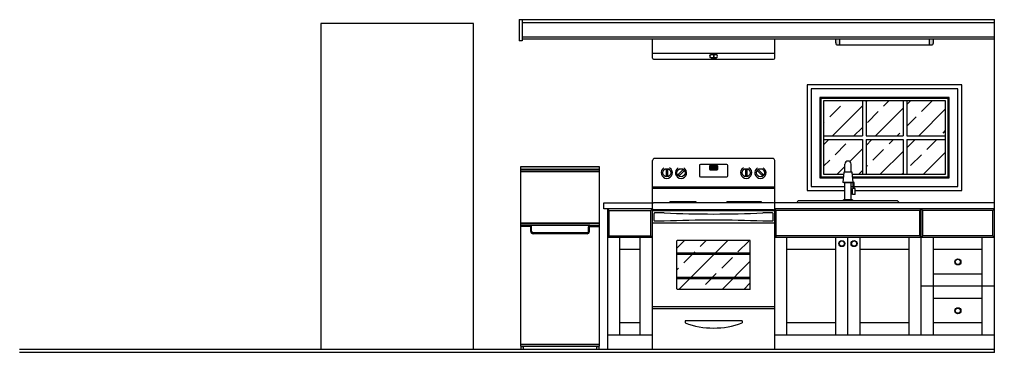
# Model space of a CAD drawing. Header units: inches. Extents: x -183 to 3029, y -67 to 1072.
# Drawn here: x 2789.3 to 3028.8, y 473.3 to 555 of the extents above; entities that cross this region are included whole.
import ezdxf

# ---------------------------------------------------------------- set-up
doc = ezdxf.new("R2010")
doc.units = ezdxf.units.IN
doc.header["$LTSCALE"] = 0.25
doc.header["$MEASUREMENT"] = 0
pattern_1 = [(45, (1635.974, 0.75), (-5.3033, 5.3033), []), (45, (1641.2776, 0.75), (-5.3033, 5.3033), [3.75, -1.875])]

msp = doc.modelspace()

# ---------------------------------------------------------------- hatches: boundary and pattern name
h = msp.add_hatch(color=256)
h.dxf.hatch_style = 1
h.paths.add_polyline_path([(3013.81, 550.26), (3012.81, 550.26), (3012.81, 548.76), (3013.31, 548.76, 0.414214), (3013.81, 549.26)])
h.paths.add_polyline_path([(2990.81, 550.26), (2989.81, 550.26), (2989.81, 549.26, 0.414214), (2990.31, 548.76), (2990.81, 548.76)])
h = msp.add_hatch()
h.set_pattern_fill('ANSI33', color=256, scale=30)
h.set_pattern_definition(pattern_1)
h.paths.add_polyline_path([(2996.37, 526.45), (2996.37, 535.01), (2986.81, 535.01), (2986.81, 526.45)])
h.paths.add_polyline_path([(2986.81, 525.57), (2986.81, 517.01), (2991.73, 517.01), (2991.77, 517.51), (2992.06, 517.51), (2992.06, 519.51, -1), (2993.56, 519.51), (2993.56, 517.51), (2993.85, 517.51), (2993.89, 517.01), (2996.37, 517.01), (2996.37, 525.57)])
h.paths.add_polyline_path([(2997.25, 525.57), (2997.25, 517.01), (3006.37, 517.01), (3006.37, 525.57)])
h.paths.add_polyline_path([(2997.25, 535.01), (2997.25, 526.45), (3006.37, 526.45), (3006.37, 535.01)])
h.paths.add_polyline_path([(3016.81, 535.01), (3007.25, 535.01), (3007.25, 526.45), (3016.81, 526.45)])
h.paths.add_polyline_path([(3016.81, 517.01), (3016.81, 525.57), (3007.25, 525.57), (3007.25, 517.01)])
h = msp.add_hatch(color=256)
h.dxf.hatch_style = 1
h.paths.add_polyline_path([(2931.81, 518.81), (2912.41, 518.81), (2912.41, 518.21), (2931.81, 518.21)])
h.paths.add_polyline_path([(2931.81, 517.81), (2912.41, 517.81), (2912.41, 517.61), (2931.81, 517.61)])
h.paths.add_polyline_path([(2931.81, 504.41), (2929.43, 504.41, 0.414214), (2929.11, 504.09), (2929.11, 502.99, -0.414214), (2928.73, 502.61), (2915.48, 502.61, -0.414214), (2915.11, 502.99), (2915.11, 504.09, 0.414214), (2914.78, 504.41), (2912.41, 504.41), (2912.41, 504.21), (2914.78, 504.21, -0.414214), (2914.91, 504.09), (2914.91, 502.99, 0.414214), (2915.48, 502.41), (2928.73, 502.41, 0.414214), (2929.31, 502.99), (2929.31, 504.09, -0.414214), (2929.43, 504.21), (2931.81, 504.21)])
h.paths.add_polyline_path([(2931.81, 505.01), (2912.41, 505.01), (2912.41, 504.81), (2931.81, 504.81)])
h = msp.add_hatch(color=256)
h.dxf.hatch_style = 1
h.paths.add_polyline_path([(2958.93, 518.14), (2960.68, 518.14), (2960.68, 519.14), (2958.93, 519.14)])
h = msp.add_hatch(color=256)
h.dxf.hatch_style = 1
h.paths.add_polyline_path([(2949.06, 510.26), (2949.06, 510.01), (2955.56, 510.01), (2955.56, 510.26)])
h.paths.add_polyline_path([(2971.56, 510.01), (2971.56, 510.26), (2963.06, 510.26), (2963.06, 510.01)])
h = msp.add_hatch()
h.set_pattern_fill('ANSI33', color=256, scale=30)
h.set_pattern_definition(pattern_1)
h.paths.add_polyline_path([(2968.81, 491.39), (2950.81, 491.39), (2950.81, 488.89, 0.414214), (2950.93, 488.76), (2968.68, 488.76, 0.414214), (2968.81, 488.89)])
h.paths.add_polyline_path([(2968.81, 491.76), (2950.81, 491.76), (2950.81, 491.39), (2968.81, 491.39)])
h.paths.add_polyline_path([(2968.81, 497.39), (2950.81, 497.39), (2950.81, 491.76), (2968.81, 491.76)])
h.paths.add_polyline_path([(2968.81, 497.76), (2950.81, 497.76), (2950.81, 497.39), (2968.81, 497.39)])
h.paths.add_polyline_path([(2968.81, 500.64, 0.414214), (2968.68, 500.76), (2950.93, 500.76, 0.414214), (2950.81, 500.64), (2950.81, 497.76), (2968.81, 497.76)])
h = msp.add_hatch(color=256)
h.dxf.hatch_style = 1
h.paths.add_polyline_path([(2931.81, 474.81), (2931.81, 475.19), (2912.41, 475.19), (2912.41, 474.81)])

# ---------------------------------------------------------------- linework, layer by layer
for p, q in [((2912.06, 555.01), (2912.06, 549.76)), ((2912.06, 555.01), (3028.81, 555.01)), ((2912.81, 555.01), (2912.81, 549.76)), ((2912.81, 554.26), (3028.81, 554.26)), ((3028.81, 473.26), (3028.81, 555.01)), ((2912.81, 549.76), (2912.06, 549.76)), ((2912.81, 550.76), (3028.81, 550.76)), ((2912.81, 550.26), (3028.81, 550.26)), ((2944.81, 545.51), (2944.81, 550.26)), ((2974.81, 545.51), (2974.81, 550.26)), ((2989.81, 549.26), (2989.81, 550.26)), ((2990.31, 548.76), (3013.31, 548.76)), ((2990.81, 548.76), (2990.81, 550.26)), ((3012.81, 548.76), (3012.81, 550.26)), ((3013.81, 549.26), (3013.81, 550.26)), ((2944.81, 546.76), (2974.81, 546.76)), ((2959.75, 546.32), (2959.75, 545.7)), ((2959.81, 546.39), (2959.81, 545.64)), ((2959.87, 546.32), (2959.87, 545.7)), ((2945.06, 545.26), (2974.56, 545.26)), ((2996.37, 535.01), (2996.37, 526.45)), ((2997.25, 535.01), (2997.25, 526.45)), ((3006.37, 535.01), (3006.37, 526.45)), ((3007.25, 535.01), (3007.25, 526.45)), ((2986.81, 526.45), (2996.37, 526.45)), ((2986.81, 525.57), (2996.37, 525.57)), ((2996.37, 525.57), (2996.37, 517.01)), ((2997.25, 526.45), (3006.37, 526.45)), ((2997.25, 525.57), (2997.25, 517.01)), ((2997.25, 525.57), (3006.37, 525.57)), ((3006.37, 525.57), (3006.37, 517.01)), ((3007.25, 526.45), (3016.81, 526.45)), ((3007.25, 525.57), (3007.25, 517.01)), ((3007.25, 525.57), (3016.81, 525.57)), ((2944.81, 474.01), (2944.81, 520.39)), ((2974.31, 520.89), (2945.31, 520.89)), ((2974.81, 474.01), (2974.81, 520.39)), ((2931.81, 518.81), (2912.41, 518.81)), ((2931.81, 518.21), (2912.41, 518.21)), ((2931.81, 517.81), (2912.41, 517.81)), ((2931.81, 517.61), (2912.41, 517.61)), ((2948.12, 518.37), (2948.12, 516.41)), ((2948.5, 518.37), (2948.5, 516.41)), ((2950.98, 516.83), (2952.37, 518.22)), ((2951.25, 516.56), (2952.64, 517.95)), ((2956.31, 519.14), (2956.31, 516.64)), ((2963.06, 519.39), (2956.56, 519.39)), ((2963.31, 516.64), (2963.31, 519.14)), ((2967.62, 518.37), (2967.62, 516.41)), ((2968, 518.37), (2968, 516.41)), ((2971.87, 516.56), (2970.48, 517.95)), ((2972.14, 516.83), (2970.75, 518.22)), ((2991.77, 517.51), (2991.56, 515.01)), ((2993.85, 517.51), (2991.77, 517.51)), ((2992.06, 517.51), (2992.06, 519.51)), ((2993.56, 517.51), (2993.56, 519.51)), ((2994.06, 515.01), (2993.85, 517.51)), ((2956.56, 516.39), (2963.06, 516.39)), ((2994.06, 515.01), (2991.56, 515.01)), ((2991.81, 515.01), (2991.81, 514.89)), ((2993.81, 515.01), (2993.81, 514.89)), ((2994.37, 515.01), (2994.12, 515.01)), ((2994.12, 513.51), (2994.12, 515.01)), ((2994.37, 513.51), (2994.37, 515.01)), ((2974.81, 513.89), (2944.81, 513.89)), ((2974.81, 513.52), (2944.81, 513.52)), ((2993.81, 514.89), (2991.81, 514.89)), ((2992.06, 510.76), (2992.06, 514.89)), ((2993.56, 510.76), (2993.56, 514.89)), ((2993.93, 513.39), (2993.56, 513.39)), ((2994.56, 513.51), (2993.93, 513.51)), ((2993.93, 512.01), (2993.93, 513.51)), ((2994.56, 512.01), (2994.56, 513.51)), ((2955.56, 510.26), (2949.06, 510.26)), ((2949.06, 510.01), (2949.06, 510.26)), ((2955.56, 510.01), (2955.56, 510.26)), ((2971.56, 510.26), (2963.06, 510.26)), ((2963.06, 510.01), (2963.06, 510.26)), ((2971.56, 510.01), (2971.56, 510.26)), ((3004.81, 510.51), (2980.81, 510.51)), ((2991.56, 510.51), (2991.56, 510.51)), ((2993.81, 510.76), (2991.81, 510.76)), ((2993.93, 512.14), (2993.56, 512.14)), ((2994.56, 512.01), (2993.93, 512.01)), ((2994.06, 510.51), (2994.06, 510.51)), ((2932.81, 508.51), (2932.81, 510.01)), ((2932.81, 510.01), (2944.81, 510.01)), ((2944.81, 508.51), (2932.81, 508.51)), ((2933.81, 474.01), (2933.81, 508.51)), ((2934.18, 508.14), (2933.81, 508.51)), ((2934.18, 501.89), (2934.18, 508.14)), ((2934.18, 508.14), (2944.43, 508.14)), ((2944.43, 508.14), (2944.81, 508.51)), ((2944.43, 501.89), (2944.43, 508.14)), ((2944.81, 508.51), (2944.81, 509.76)), ((2974.81, 508.01), (2944.81, 508.01)), ((2974.56, 510.01), (2945.06, 510.01)), ((2974.56, 508.26), (2945.06, 508.26)), ((3028.81, 510.01), (2974.81, 510.01)), ((2974.81, 508.51), (2974.81, 509.76)), ((3028.81, 508.51), (2974.81, 508.51)), ((2975.18, 508.14), (2974.81, 508.51)), ((2975.18, 501.89), (2975.18, 508.14)), ((3010.43, 508.14), (2975.18, 508.14)), ((2980.31, 510.01), (2980.31, 510.01)), ((3005.31, 510.01), (3005.31, 510.01)), ((3010.43, 508.14), (3010.81, 508.51)), ((3010.43, 501.89), (3010.43, 508.14)), ((3010.81, 477.51), (3010.81, 508.51)), ((3011.18, 508.14), (3010.81, 508.51)), ((3028.43, 508.14), (3011.18, 508.14)), ((3011.18, 501.89), (3011.18, 508.14)), ((3028.43, 508.14), (3028.81, 508.51)), ((3028.43, 501.89), (3028.43, 508.14)), ((2945.18, 505.64), (2945.18, 507.39)), ((2947.68, 507.51), (2945.31, 507.51)), ((2947.68, 505.51), (2945.31, 505.51)), ((2974.31, 507.51), (2971.93, 507.51)), ((2974.31, 505.51), (2971.93, 505.51)), ((2974.43, 505.64), (2974.43, 507.39)), ((2931.81, 505.01), (2912.41, 505.01)), ((2931.81, 504.81), (2912.41, 504.81)), ((2914.78, 504.41), (2912.41, 504.41)), ((2914.78, 504.21), (2912.41, 504.21)), ((2929.43, 504.41), (2914.78, 504.41)), ((2914.91, 502.99), (2914.91, 504.09)), ((2915.11, 502.99), (2915.11, 504.09)), ((2929.11, 502.99), (2929.11, 504.09)), ((2929.31, 502.99), (2929.31, 504.09)), ((2929.43, 504.41), (2931.81, 504.41)), ((2929.43, 504.21), (2931.81, 504.21)), ((2974.81, 505.01), (2944.81, 505.01)), ((2928.73, 502.61), (2915.48, 502.61)), ((2928.73, 502.41), (2915.48, 502.41)), ((2934.18, 501.89), (2933.81, 501.51)), ((2944.81, 501.51), (2933.81, 501.51)), ((2934.18, 501.89), (2944.43, 501.89)), ((2936.81, 477.51), (2936.81, 501.51)), ((2941.81, 477.51), (2941.81, 501.51)), ((2944.43, 501.89), (2944.81, 501.51)), ((2950.81, 488.89), (2950.81, 500.64)), ((2968.68, 500.76), (2950.93, 500.76)), ((2968.81, 488.89), (2968.81, 500.64)), ((2975.18, 501.89), (2974.81, 501.51)), ((3010.81, 501.51), (2974.81, 501.51)), ((3010.43, 501.89), (2975.18, 501.89)), ((2977.81, 477.51), (2977.81, 501.51)), ((2989.81, 477.51), (2989.81, 501.51)), ((2992.81, 477.51), (2992.81, 501.51)), ((2995.81, 477.51), (2995.81, 501.51)), ((3007.81, 477.51), (3007.81, 501.51)), ((3010.43, 501.89), (3010.81, 501.51)), ((3011.18, 501.89), (3010.81, 501.51)), ((3028.81, 501.51), (3010.81, 501.51)), ((3028.43, 501.89), (3011.18, 501.89)), ((3013.81, 489.51), (3013.81, 501.51)), ((3025.81, 477.51), (3025.81, 501.51)), ((3028.43, 501.89), (3028.81, 501.51)), ((2941.81, 498.51), (2936.81, 498.51)), ((2989.81, 498.51), (2977.81, 498.51)), ((3007.81, 498.51), (2995.81, 498.51)), ((3025.81, 498.51), (3013.81, 498.51)), ((2950.81, 497.76), (2968.81, 497.76)), ((2950.81, 497.39), (2968.81, 497.39)), ((2950.81, 491.76), (2968.81, 491.76)), ((2950.81, 491.39), (2968.81, 491.39)), ((3025.81, 492.51), (3013.81, 492.51)), ((2968.68, 488.76), (2950.93, 488.76)), ((3028.81, 489.51), (3010.81, 489.51)), ((3013.81, 477.51), (3013.81, 489.51)), ((3025.81, 486.51), (3013.81, 486.51)), ((2974.81, 484.51), (2944.81, 484.51)), ((2974.81, 484.01), (2944.81, 484.01)), ((2941.81, 480.51), (2936.81, 480.51)), ((2966.81, 481.01), (2952.81, 481.01)), ((2952.81, 481.01), (2952.81, 480.51)), ((2966.81, 481.01), (2966.81, 480.51)), ((2989.81, 480.51), (2977.81, 480.51)), ((3007.81, 480.51), (2995.81, 480.51)), ((3025.81, 480.51), (3013.81, 480.51)), ((2944.81, 477.51), (2933.81, 477.51)), ((3010.81, 477.51), (2974.81, 477.51)), ((3028.81, 477.51), (3010.81, 477.51)), ((2931.81, 475.19), (2912.41, 475.19)), ((2913.08, 474.61), (2912.51, 474.61)), ((2912.51, 474.01), (2912.51, 474.61)), ((2912.61, 474.61), (2912.61, 474.81)), ((2912.98, 474.61), (2912.98, 474.81)), ((2913.08, 474.01), (2913.08, 474.61)), ((2931.71, 474.61), (2931.13, 474.61)), ((2931.13, 474.01), (2931.13, 474.61)), ((2931.23, 474.61), (2931.23, 474.81)), ((2931.61, 474.61), (2931.61, 474.81)), ((2931.71, 474.01), (2931.71, 474.61)), ((3028.81, 474.01), (2789.31, 474.01)), ((3028.81, 473.26), (2789.31, 473.26))]:
    msp.add_line(p, q)
for points in [[(2900.81, 474.01), (2900.81, 554.01), (2863.31, 554.01), (2863.31, 474.01)], [(2994.56, 513.01), (3020.81, 513.01), (3020.81, 539.01), (2982.81, 539.01), (2982.81, 513.01), (2992.06, 513.01)], [(2994.37, 514.01), (3019.81, 514.01), (3019.81, 538.01), (2983.81, 538.01), (2983.81, 514.01), (2992.06, 514.01)], [(2993.97, 516.14), (3017.68, 516.14), (3017.68, 535.89), (2985.93, 535.89), (2985.93, 516.14), (2991.65, 516.14)], [(2993.94, 516.39), (3017.43, 516.39), (3017.43, 535.64), (2986.18, 535.64), (2986.18, 516.39), (2991.67, 516.39)], [(2993.89, 517.01), (3016.81, 517.01), (3016.81, 535.01), (2986.81, 535.01), (2986.81, 517.01), (2991.73, 517.01)], [(2912.41, 518.81), (2912.41, 474.81), (2931.81, 474.81), (2931.81, 518.81)], [(2993.56, 514.01), (2994.12, 514.01)]]:
    msp.add_lwpolyline(points)
for points in [[(2960.43, 545.64, 1), (2960.43, 546.39), (2959.18, 546.39, 1), (2959.18, 545.64)], [(2958.81, 519.02), (2958.81, 518.27, 0.414214), (2958.93, 518.14), (2960.68, 518.14, 0.414214), (2960.81, 518.27), (2960.81, 519.02, 0.414214), (2960.68, 519.14), (2958.93, 519.14, 0.414214)]]:
    msp.add_lwpolyline(points, format="xyb", close=True)
for points in [[(2959.75, 546.32), (2959.18, 546.32, 1), (2959.18, 545.7), (2959.75, 545.7)], [(2959.87, 545.7), (2960.43, 545.7, 1), (2960.43, 546.32), (2959.87, 546.32)]]:
    msp.add_lwpolyline(points, format="xyb")
for points in [[(2948.31, 518.3), (2948.2, 518.11), (2948.42, 518.11)], [(2967.81, 518.3), (2967.7, 518.11), (2967.92, 518.11)], [(2951.17, 516.75), (2951.38, 516.81), (2951.22, 516.96)], [(2971.95, 516.75), (2971.89, 516.96), (2971.74, 516.81)]]:
    msp.add_lwpolyline(points, close=True)
for centre, radius in [((2948.31, 517.39), 1), ((2951.81, 517.39), 1), ((2967.81, 517.39), 1), ((2971.31, 517.39), 1), ((2991.31, 500.01), 0.75), ((2991.31, 500.01), 0.625), ((2994.31, 500.01), 0.75), ((2994.31, 500.01), 0.625), ((3019.81, 495.51), 0.75), ((3019.81, 495.51), 0.625), ((3019.81, 483.51), 0.75), ((3019.81, 483.51), 0.625)]:
    msp.add_circle(centre, radius)
for centre, radius, start, end in [((2990.31, 549.26), 0.5, 180, 270), ((3013.31, 549.26), 0.5, 270, 0), ((2945.06, 545.51), 0.25, 180, 270), ((2974.56, 545.51), 0.25, 270, 0), ((2945.31, 520.39), 0.5, 90, 180), ((2974.31, 520.39), 0.5, 0, 90), ((2992.81, 519.51), 0.75, 0, 180), ((2948.31, 517.39), 1.38, 120, 60), ((2951.81, 517.39), 1.38, 120, 60), ((2956.56, 519.14), 0.25, 90, 180), ((2963.06, 519.14), 0.25, 0, 90), ((2967.81, 517.39), 1.38, 120, 60), ((2971.31, 517.39), 1.38, 120, 60), ((2956.56, 516.64), 0.25, 180, 270), ((2963.06, 516.64), 0.25, 270, 0), ((2980.81, 510.01), 0.5, 90, 180), ((2991.81, 510.51), 0.25, 90, 180), ((2993.81, 510.51), 0.25, 0, 90), ((3004.81, 510.01), 0.5, 0, 90), ((2945.06, 509.76), 0.25, 90, 180), ((2945.06, 508.51), 0.25, 180, 270), ((2974.56, 509.76), 0.25, 0, 90), ((2974.56, 508.51), 0.25, 270, 0), ((2945.31, 507.39), 0.125, 90, 180), ((2945.31, 505.64), 0.125, 180, 270), ((2959.81, 801.42), 294.16, 267.6376, 272.3624), ((2959.81, 211.6), 294.16, 87.6376, 92.3624), ((2974.31, 507.39), 0.125, 0, 90), ((2974.31, 505.64), 0.125, 270, 0), ((2914.78, 504.09), 0.325, 0, 90), ((2914.78, 504.09), 0.125, 0, 90), ((2915.48, 502.99), 0.575, 180, 270), ((2915.48, 502.99), 0.375, 180, 270), ((2928.73, 502.99), 0.375, 270, 360), ((2928.73, 502.99), 0.575, 270, 360), ((2929.43, 504.09), 0.325, 90, 180), ((2929.43, 504.09), 0.125, 90, 180), ((2950.93, 500.64), 0.125, 90, 180), ((2968.68, 500.64), 0.125, 0, 90), ((2950.93, 488.89), 0.125, 180, 270), ((2968.68, 488.89), 0.125, 270, 0), ((2959.81, 499.49), 20.23, 249.7507, 290.2493)]:
    msp.add_arc(centre, radius, start, end)

doc.saveas('drawing.dxf')
